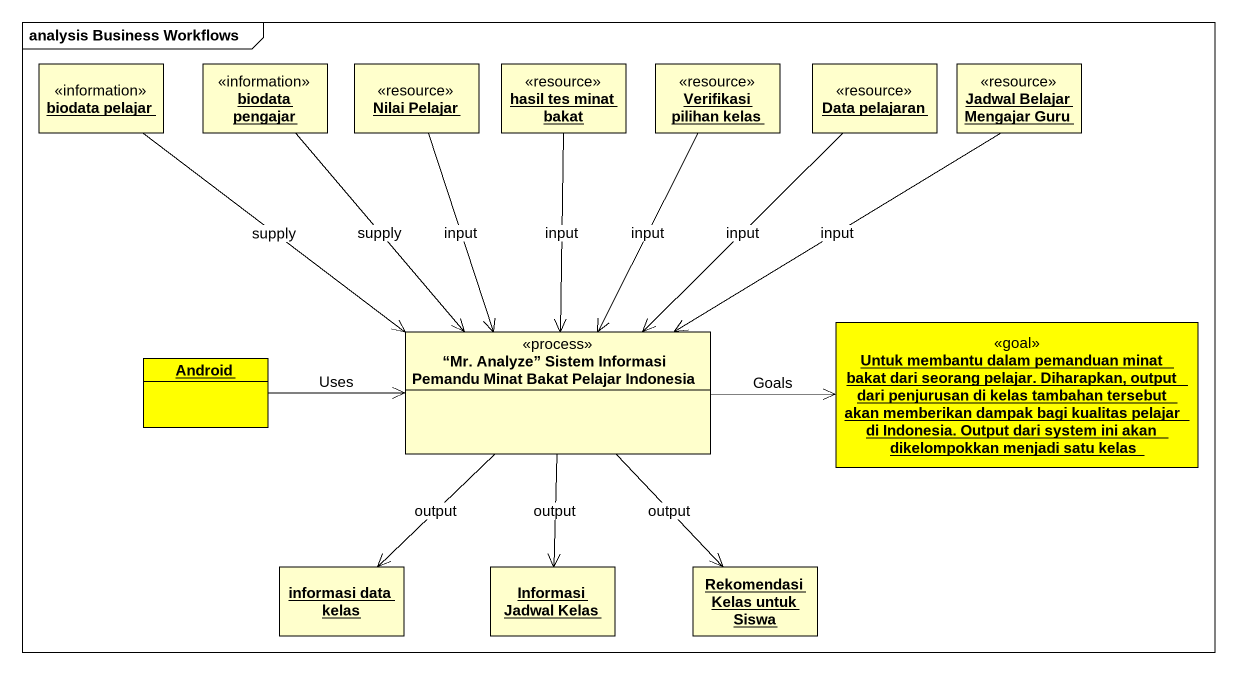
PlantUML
@startuml
mainframe analysis Business Workflows
hide circle
hide empty members
object "biodata pelajar" as biodata_pelajar <<information>>
object "biodata pengajar" as biodata_pengajar <<information>>
object "Nilai Pelajar" as Nilai_Pelajar <<resource>>
object "hasil tes minat bakat" as hasil_tes_minat_bakat <<resource>>
object "Verifikasi pilihan kelas" as Verifikasi_pilihan_kelas <<resource>>
object "Data pelajaran" as Data_pelajaran <<resource>>
object "Jadwal Belajar Mengajar Guru" as Jadwal_Belajar_Mengajar_Guru <<resource>>
class "“Mr. Analyze” Sistem Informasi Pemandu Minat Bakat Pelajar Indonesia" as Mr_Analyze_Sistem_Informasi <<process>>
object "Untuk membantu dalam pemanduan minat bakat dari seorang pelajar. Diharapkan, output dari penjurusan di kelas tambahan tersebut akan memberikan dampak bagi kualitas pelajar di Indonesia. Output dari system ini akan dikelompokkan menjadi satu kelas" as Untuk_membantu_dalam <<goal>> #FFFF00
object Android #FFFF00
object "informasi data kelas" as informasi_data_kelas
object "Informasi Jadwal Kelas" as Informasi_Jadwal_Kelas
object "Rekomendasi Kelas untuk Siswa" as Rekomendasi_Kelas_untuk
biodata_pelajar --> Mr_Analyze_Sistem_Informasi : supply
biodata_pengajar --> Mr_Analyze_Sistem_Informasi : supply
Nilai_Pelajar --> Mr_Analyze_Sistem_Informasi : input
hasil_tes_minat_bakat --> Mr_Analyze_Sistem_Informasi : input
Verifikasi_pilihan_kelas --> Mr_Analyze_Sistem_Informasi : input
Data_pelajaran --> Mr_Analyze_Sistem_Informasi : input
Jadwal_Belajar_Mengajar_Guru --> Mr_Analyze_Sistem_Informasi : input
Mr_Analyze_Sistem_Informasi -right-> Untuk_membantu_dalam : Goals
Mr_Analyze_Sistem_Informasi --> informasi_data_kelas : output
Mr_Analyze_Sistem_Informasi --> Informasi_Jadwal_Kelas : output
Mr_Analyze_Sistem_Informasi --> Rekomendasi_Kelas_untuk : output
Android -right-> Mr_Analyze_Sistem_Informasi : Uses
@enduml
